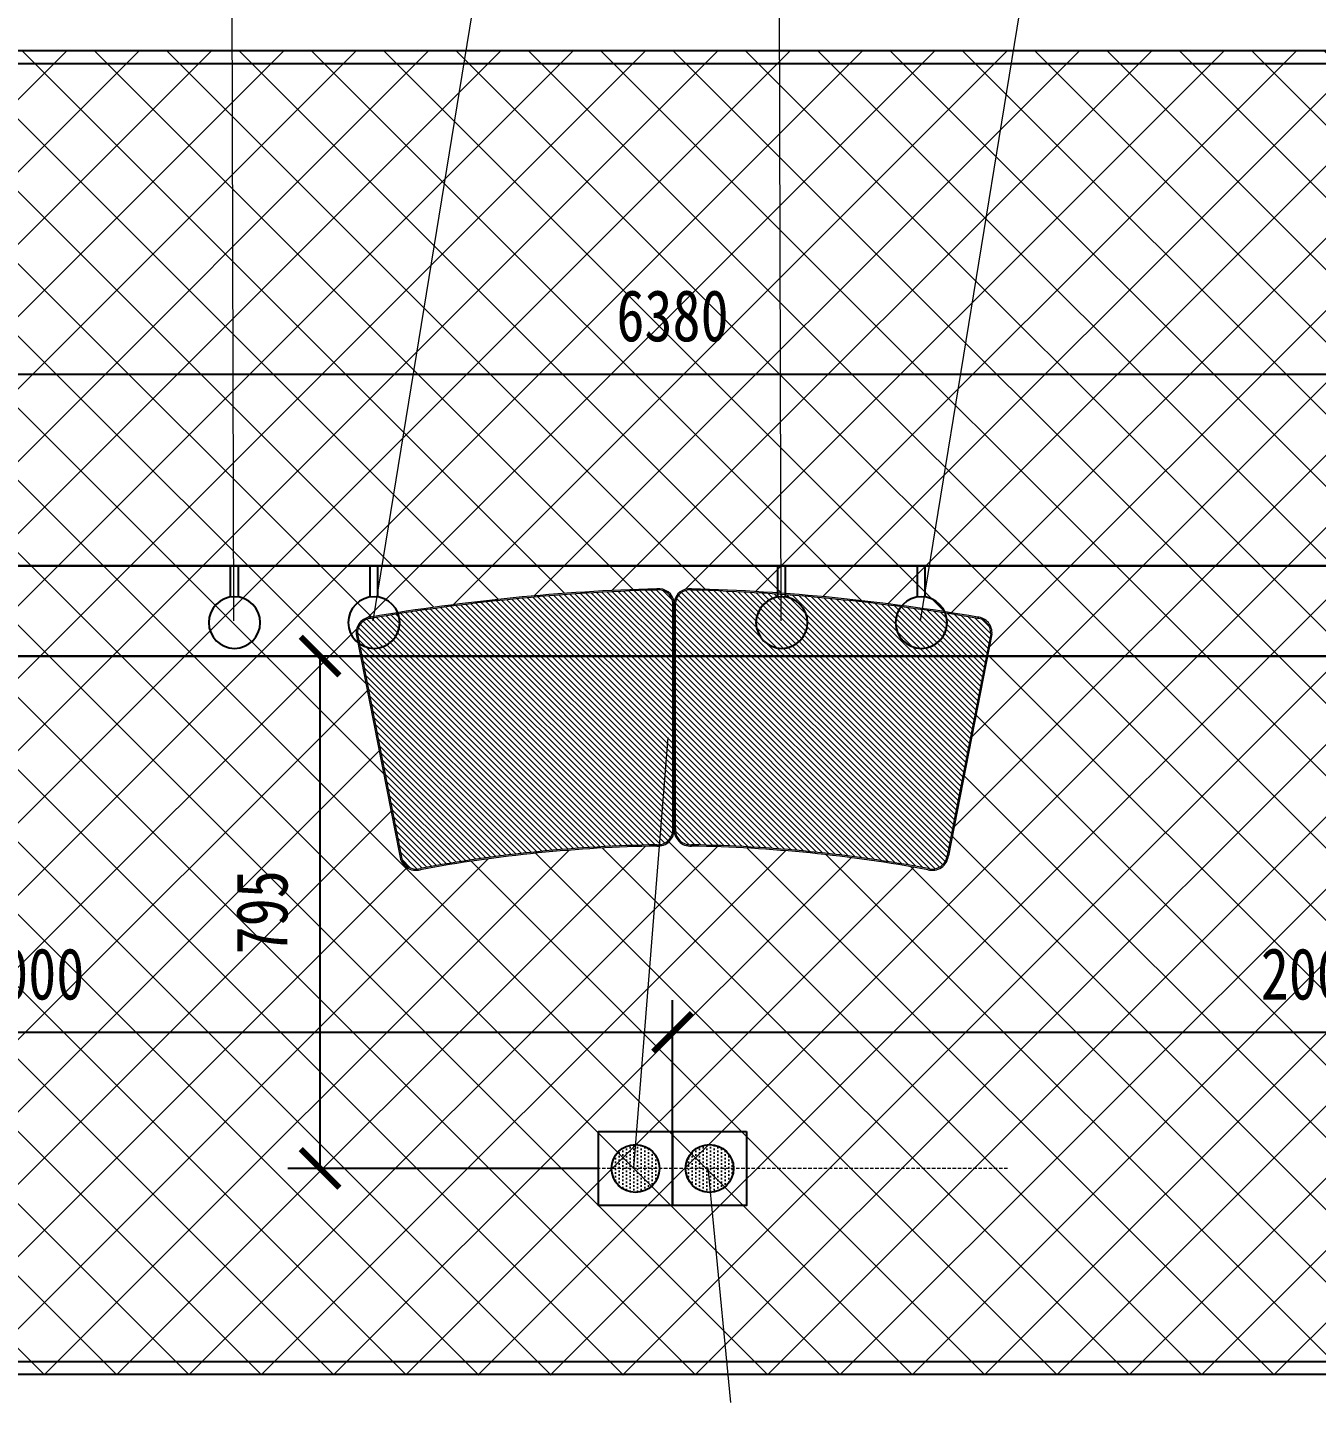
# Model space of a CAD drawing. Header units: millimetres. Extents: x 346472 to 732256, y -34068 to -15883.
# Drawn here: x 535717 to 537716, y -25969 to -23816 of the extents above; entities that cross this region are included whole.
import ezdxf

# ---------------------------------------------------------------- set-up
doc = ezdxf.new("R2010")
doc.units = ezdxf.units.MM
doc.header["$LTSCALE"] = 7
doc.header["$PDMODE"] = 3
doc.linetypes.add('022587.3-C-STRM$0$HIDDEN', pattern=[114.30022860045717, 76.20015240030479, -38.10007620015239])
doc.layers.get('0').update_dxf_attribs({"lineweight": 0})
for name, color, linetype, lineweight in [('black lacquared metal', 1, 'Continuous', 9), ('EA7 furniture', 7, 'Continuous', 5), ('LD_pointing', 30, 'Continuous', 15), ('LIGHT BEAMS', 1, 'Continuous', 20), ('LIGHTING LAY OUT', 1, 'Continuous', 18), ('QUOTE', 251, 'Continuous', 5), ('tatami panel', 253, 'Continuous', 5)]:
    doc.layers.add(name, color=color, linetype=linetype, lineweight=lineweight)
doc.layers.add('LD_light', color=253, linetype='Continuous')
doc.layers.add('walls', color=7, linetype='Continuous')
doc.styles.add('DIM_FONT', font='', dxfattribs={"width": 0.8})
doc.styles.get('DIM_FONT').set_extended_font_data('SimHei')
doc.dimstyles.new('DIMN100', dxfattribs={"dimtxt": 80, "dimasz": 60, "dimexe": 50, "dimexo": 0, "dimgap": 50, "dimtad": 1, "dimdec": 0, "dimrnd": 5, "dimzin": 0, "dimdsep": 46, "dimtxsty": 'DIM_FONT', "dimblk": 'ARCHTICK', "dimcen": 1, "dimclrd": 256, "dimclre": 256, "dimclrt": 256, "dimadec": 0, "dimazin": 0, "dimtfac": 1, "dimtdec": 0, "dimtix": 1, "dimtmove": 2, "dimatfit": 3, "dimldrblk": '_DIMX', "dimfxl": 250, "dimtolj": 1, "dimtzin": 0, "dimarcsym": 0})

# ---------------------------------------------------------------- blocks, each defined once
blk = doc.blocks.new('VIVO-M_F')
at = {"layer": 'LD_light', "color": 1}
for p, q in [((10141.08308448387, -318.1168489942444), (10141.08308448387, -312.0602789775658)), ((10141.08308448387, -312.0602789775658), (10142.58308448387, -312.0602789775658)), ((10142.58308448387, -318.1168489942444), (10142.58308448387, -312.0602789775658))]:
    blk.add_line(p, q, dxfattribs=at)
blk.add_circle((10141.83308448387, -323.0602789775658), 5, dxfattribs=at)
blk = doc.blocks.new('Single Rec_1')
at = {"layer": 'LD_light'}
h = blk.add_hatch(dxfattribs=at)
h.set_pattern_fill('DOTS', color=1, scale=10, style=0)
h.set_pattern_definition([(0, (-51.62859806225242, 0), (0.3125, 0.625), [0, -0.625])])
h.paths.add_polyline_path([(10111.94233060949, -501.5277098589653, 1), (10103.73162804, -501.5277098589653, 1)])
at = {"layer": 'LD_light', "color": 1}
blk.add_lwpolyline([(10101.48697932475, -495.1777098589655), (10114.18697932475, -495.1777098589655), (10114.18697932475, -507.8777098589655), (10101.48697932475, -507.8777098589655)], close=True, dxfattribs=at)
blk.add_circle((10107.83697932475, -501.5277098589653), 4.105351284744756, dxfattribs=at)
blk = doc.blocks.new('_ArchTick')
at = {"color": 0, "linetype": 'ByBlock', "const_width": 0.15}
blk.add_lwpolyline([(-0.5, -0.5), (0.5, 0.5)], dxfattribs=at)
blk = doc.blocks.new('*D151')
at = {"layer": 'Defpoints', "color": 0, "lineweight": 5, "transparency": 16777216}
for p in [(539907.249125622, -24354.33517758166), (533527.2600500027, -24651.82470442247), (539907.249125622, -24646.9786696468, -0.2255945956279174)]:
    blk.add_point(p, dxfattribs=at)
at = {"layer": 'QUOTE', "lineweight": -2, "transparency": 16777216}
for p, q in [((533527.2600500027, -24651.82470442247), (533527.2600500027, -24304.33517758166)), ((539907.249125622, -24646.9786696468), (539907.249125622, -24304.33517758166)), ((533527.2600500027, -24354.33517758166), (539907.249125622, -24354.33517758166))]:
    blk.add_line(p, q, dxfattribs=at)
at = {"layer": 'QUOTE', "lineweight": -2, "transparency": 16777216, "xscale": 60, "yscale": 60, "zscale": 60, "rotation": 180}
blk.add_blockref('_ArchTick', (533527.2600500027, -24354.33517758166), dxfattribs=at)
at = {"layer": 'QUOTE', "lineweight": -2, "transparency": 16777216, "xscale": 60, "yscale": 60, "zscale": 60}
blk.add_blockref('_ArchTick', (539907.249125622, -24354.33517758166), dxfattribs=at)
at = {"layer": 'QUOTE', "lineweight": 5, "transparency": 16777216, "insert": (536717.2545878123, -24263.88573937941), "char_height": 80, "attachment_point": 5, "style": 'DIM_FONT'}
blk.add_mtext('\\A1;6380', dxfattribs=at)
blk = doc.blocks.new('_DIMX')
blk.add_line((-150, 0), (150, 0))
at = {"const_width": 50}
blk.add_lwpolyline([(-70, -70), (70, 70)], dxfattribs=at)
blk = doc.blocks.new('*D134')
at = {"layer": 'Defpoints', "color": 0, "lineweight": 5, "transparency": 16777216}
for p in [(536717.2528065143, -25376.1276753928), (536717.2528065143, -25587.29073621286), (538717.2528065143, -25587.29073636726)]:
    blk.add_point(p, dxfattribs=at)
at = {"layer": 'QUOTE', "lineweight": -2, "transparency": 16777216}
for p, q in [((536717.2528065143, -25587.29073621286), (536717.2528065143, -25326.1276753928)), ((538717.2528065143, -25587.29073636726), (538717.2528065143, -25326.1276753928)), ((538717.2528065143, -25376.1276753928), (536717.2528065143, -25376.1276753928))]:
    blk.add_line(p, q, dxfattribs=at)
at = {"layer": 'QUOTE', "lineweight": -2, "transparency": 16777216, "xscale": 60, "yscale": 60, "zscale": 60, "rotation": 180}
blk.add_blockref('_ArchTick', (536717.2528065143, -25376.1276753928), dxfattribs=at)
at = {"layer": 'QUOTE', "lineweight": -2, "transparency": 16777216, "xscale": 60, "yscale": 60, "zscale": 60}
blk.add_blockref('_ArchTick', (538717.2528065143, -25376.1276753928), dxfattribs=at)
at = {"layer": 'QUOTE', "lineweight": 5, "transparency": 16777216, "insert": (537717.2528065143, -25285.67823719055), "char_height": 80, "attachment_point": 5, "style": 'DIM_FONT'}
blk.add_mtext('\\A1;2000', dxfattribs=at)
blk = doc.blocks.new('*D135')
at = {"layer": 'Defpoints', "color": 0, "lineweight": 5, "transparency": 16777216}
for p in [(534717.2528065143, -25376.1276753928), (536717.2528065143, -25529.79073621272), (534717.2528065143, -25587.29073621286)]:
    blk.add_point(p, dxfattribs=at)
at = {"layer": 'QUOTE', "lineweight": -2, "transparency": 16777216}
for p, q in [((534717.2528065143, -25587.29073621286), (534717.2528065143, -25326.1276753928)), ((536717.2528065143, -25529.79073621272), (536717.2528065143, -25326.1276753928)), ((536717.2528065143, -25376.1276753928), (534717.2528065143, -25376.1276753928))]:
    blk.add_line(p, q, dxfattribs=at)
at = {"layer": 'QUOTE', "lineweight": -2, "transparency": 16777216, "xscale": 60, "yscale": 60, "zscale": 60, "rotation": 180}
blk.add_blockref('_ArchTick', (534717.2528065143, -25376.1276753928), dxfattribs=at)
at = {"layer": 'QUOTE', "lineweight": -2, "transparency": 16777216, "xscale": 60, "yscale": 60, "zscale": 60}
blk.add_blockref('_ArchTick', (536717.2528065143, -25376.1276753928), dxfattribs=at)
at = {"layer": 'QUOTE', "lineweight": 5, "transparency": 16777216, "insert": (535717.2528065143, -25285.67823719055), "char_height": 80, "attachment_point": 5, "style": 'DIM_FONT'}
blk.add_mtext('\\A1;2000', dxfattribs=at)
blk = doc.blocks.new('*D137')
at = {"layer": 'Defpoints', "color": 0, "lineweight": 5, "transparency": 16777216}
for p in [(536170.3301789702, -24791.82470442247), (536591.602051506, -24791.82470442247, -0.2255945956279174), (536602.252806514, -25587.29073621286)]:
    blk.add_point(p, dxfattribs=at)
at = {"layer": 'QUOTE', "lineweight": -2, "transparency": 16777216}
for p, q in [((536591.602051506, -24791.82470442247), (536120.3301789702, -24791.82470442247)), ((536170.3301789702, -25587.29073621286), (536170.3301789702, -24791.82470442247)), ((536602.252806514, -25587.29073621286), (536120.3301789702, -25587.29073621286))]:
    blk.add_line(p, q, dxfattribs=at)
at = {"layer": 'QUOTE', "lineweight": -2, "transparency": 16777216, "xscale": 60, "yscale": 60, "zscale": 60}
for p, rotation in [((536170.3301789702, -24791.82470442247), 90), ((536170.3301789702, -25587.29073621286), 270)]:
    blk.add_blockref('_ArchTick', p, dxfattribs=dict(at, rotation=rotation))
at = {"layer": 'QUOTE', "lineweight": 5, "transparency": 16777216, "insert": (536080.3301789702, -25189.55772031758), "char_height": 80, "attachment_point": 5, "rotation": 90, "style": 'DIM_FONT'}
blk.add_mtext('\\A1;795', dxfattribs=at)

msp = doc.modelspace()

# ---------------------------------------------------------------- hatches: boundary and pattern name
at = {"layer": 'EA7 furniture'}
h = msp.add_hatch(dxfattribs=at)
h.set_pattern_fill('ANSI37', color=252, scale=25)
h.set_pattern_definition([(45, (362423.5006770345, -16927.31701371041), (-56.1266007566822, 56.12660075668221), []), (135, (362423.5006770345, -16927.31701371041), (-56.12660075668221, -56.1266007566822), [])])
h.paths.add_polyline_path([(539777.8058017034, -25907.29073621286), (539777.8058017034, -23851.82470442247), (533679.5707637726, -23851.82470442247), (533679.5707637726, -25907.29073621286)])
edge = h.paths.add_edge_path(flags=16)
edge.add_line((534029.2933834365, -25135.93584769845), (534201.9343722095, -24561.30977047534))
edge.add_arc((534778.9873678123, -22637.98166977698), 2008.02916877972, 253.2992644947179, 286.2708040428642)
edge.add_line((535341.5921384864, -24565.58562668433), (535529.4277142831, -25135.93584769845))
edge.add_arc((534779.3605488598, -22635.43875865759), 2610.572053199824, 253.30247875490278, 286.6975212450972, ccw=False)
edge = h.paths.add_edge_path(flags=0)
edge.add_line((534031.7847442531, -25134.59433066632), (534203.2748260694, -24563.79898422418))
edge.add_arc((534778.9873678128, -22637.98166977712), 2010.02916877957, 253.3562528608664, 286.2157085819185)
edge.add_line((535340.2968088519, -24568.04616889238), (535526.8852704389, -25134.60961063319))
edge.add_arc((534779.36054886, -22635.43875865764), 2608.572053199923, 253.34642669106188, 286.65240218017794, ccw=False)
edge = h.paths.add_edge_path(flags=16)
edge.add_line((536294.0932090876, -25101.79899643238), (536226.4463825051, -24757.79542665479))
edge.add_arc((536250.7416848629, -24755.63179938947), 24.39145341299097, 94.54441344370031, 185.0890719011245, ccw=False)
edge.add_arc((536778.6896165577, -27817.63927035697), 3131.478619372978, 91.57394177905297, 99.74194593388921, ccw=False)
edge.add_arc((536695.5532437824, -24711.56343188092), 24.39145341278547, 7.658342432633219, 96.77147426855328, ccw=False)
edge.add_arc((536743.9010243486, -24711.56343188101), 24.3914534128536, 83.22852573065501, 172.3416575671796, ccw=False)
edge.add_arc((536660.7646515733, -27817.63927035705), 3131.478619373059, 80.25805406610681, 88.4260582209427, ccw=False)
edge.add_arc((537188.7125832681, -24755.63179938938), 24.39145341289836, -5.089071901376428, 85.45558655559472, ccw=False)
edge.add_line((537213.0078856258, -24757.7954266548), (537145.3610590433, -25101.79899643238))
edge.add_arc((537120.2443580354, -25099.2214359967), 25.24861357220917, 254.6849511504773, 354.1406261572915, ccw=False)
edge.add_arc((536710.8899749112, -27293.74889836473), 2207.21934875933, 79.48807257711921, 89.07043043153)
edge.add_arc((536745.172817651, -25061.36166625717), 25.50404026569843, 183.8766917631492, 273.4294152324244, ccw=False)
edge.add_arc((536694.28145048, -25061.36166625732), 25.50404026554406, 266.570584766773, 356.1233082371648, ccw=False)
edge.add_arc((536728.5642932198, -27293.74889836496), 2207.219348759556, 90.92956956848046, 100.5119274228889)
edge.add_arc((536319.2099100956, -25099.22143599659), 25.24861357232075, 185.8593738429505, 285.31504884890523, ccw=False)
edge = h.paths.add_edge_path(flags=16)
edge.add_line((538212.7870409298, -24963.64675136292), (538263.7595793812, -24666.9446459772))
edge.add_arc((538615.7897522784, -22617.83944872435), 2079.124179080859, 260.251914667573, 271.4018163687543)
edge.add_line((538666.653176517, -24696.3413765833), (538666.653176517, -24697.23506002575))
edge.add_arc((538612.8856891446, -22597.47841792798), 2100.444928754861, 271.4668257181252, 279.1522196842839)
edge.add_line((538946.978123653, -24671.18310855687), (538994.8202060896, -24967.24025540622))
edge.add_arc((538618.406269162, -22486.05819068677), 2509.572053199288, 271.1015880087657, 278.62642150915497, ccw=False)
edge.add_line((538666.653176517, -24995.16642393012), (538666.653176517, -24996.1666087111))
edge.add_arc((538618.4062691629, -22486.05819068727), 2510.572053198892, 260.70228502066703, 271.1011491750183, ccw=False)
edge = h.paths.add_edge_path(flags=16)
edge.add_line((538213.9432896485, -24962.82252917401), (538264.5758652284, -24668.09928736426))
edge.add_arc((538615.789752278, -22617.83944872354), 2080.124179081521, 260.2794590720471, 269.1973030273408)
edge.add_line((538586.6487793034, -24697.75949624789), (538586.6487645793, -24696.75939785046))
edge.add_arc((538612.8856891438, -22597.47841793032), 2099.444928752614, 269.2839516024774, 279.1794976104713)
edge.add_line((538947.805827094, -24670.03662219397), (538995.9684424608, -24968.07729609273))
edge.add_arc((538618.4062691622, -22486.05819068493), 2510.572053201265, 269.2753178699, 278.64946463650966, ccw=False)
edge.add_arc((538625.0423836212, -22487.15101923367), 2509.572053198593, 260.5717469878649, 269.12350580458326, ccw=False)
edge = h.paths.add_edge_path(flags=16)
edge.add_line((538179.8003603797, -25157.47387799653), (538179.9681342384, -25156.488052414))
edge.add_arc((538618.7718684147, -22584.0733145239), 2609.572053199768, 260.3196330640665, 279.0049660535705)
edge.add_line((539027.2222723421, -25161.48181306906), (539027.3818017824, -25162.46901094073))
edge.add_arc((538618.7718684146, -22584.07331452423), 2610.572053199441, 260.31964147448934, 279.0050329262141, ccw=False)
h.paths.add_polyline_path([(536324.9865026493, -25908.26911791618), (536741.4940060598, -25908.26911791618), (536741.4940060598, -25907.29073621286), (536324.9865026493, -25907.29073621286)])

# ---------------------------------------------------------------- linework, layer by layer
at = {"layer": 'black lacquared metal', "color": 0, "lineweight": 5}
for p, q in [((536719.7271340655, -25059.63735284591), (536719.7271340655, -24708.3128891306)), ((536719.7271340655, -25059.63735284591), (536719.7271340655, -24708.3128891306)), ((536226.4463825051, -24757.79542665479), (536294.0932090876, -25101.79899643238)), ((537213.0078856258, -24757.79542665479), (537145.3610590433, -25101.79899643238))]:
    msp.add_line(p, q, dxfattribs=at)
for centre, radius, start, end in [((536778.6896165578, -27817.63927035697), 3131.478619372981, 91.5739417788649, 99.7419459346479), ((536695.5532437824, -24711.56343188092), 24.39145341278585, 7.658342432473786, 96.77147426929578), ((536743.9010243486, -24711.56343188103), 24.39145341291698, 83.22852573070422, 172.3416575673165), ((536660.7646515733, -27817.63927035697), 3131.478619372981, 80.25805406535208, 88.42605822113508), ((536250.7416848629, -24755.63179938949), 24.39145341300247, 94.54441344434949, 185.0890719009718), ((537188.7125832681, -24755.63179938937), 24.39145341289655, 354.9109280986139, 85.4555865556505), ((536694.28145048, -25061.36166625727), 25.50404026558797, 266.5705847678176, 3.876691763189848), ((536745.172817651, -25061.36166625717), 25.50404026569662, 176.1233082372259, 273.4294152321824), ((536728.5642932197, -27293.74889836481), 2207.219348759398, 90.92956956809735, 100.5119274214852), ((536710.8899749112, -27293.74889836481), 2207.219348759398, 79.48807257851483, 89.07043043190265), ((536319.2099100956, -25099.22143599659), 25.24861357233733, 185.8593738427783, 285.3150488488191), ((537120.2443580354, -25099.22143599669), 25.2486135722114, 254.6849511511809, 354.1406261574295)]:
    msp.add_arc(centre, radius, start, end, dxfattribs=at)
at = {"layer": 'EA7 furniture', "color": 0, "linetype": 'Continuous', "lineweight": 5, "ltscale": 100}
for p, q in [((536412.239796087, -24709.6896314166), (536717.7271340655, -25015.1769693951)), ((536420.155526299, -24708.76652686375), (536717.7271340655, -25006.33813463019)), ((536428.0896101646, -24707.86177596446), (536717.7271340655, -24997.49929986529)), ((536436.0421597622, -24706.97549079727), (536717.7271340655, -24988.66046510057)), ((536444.0132886809, -24706.10778495118), (536717.7271340655, -24979.82163033572)), ((536452.0031120479, -24705.25877355326), (536717.7271340655, -24970.98279557088)), ((536460.0117465571, -24704.42857329765), (536717.7271340655, -24962.14396080604)), ((536468.0393104983, -24703.617302474), (536717.7271340655, -24953.30512604125)), ((536476.0859237867, -24702.82508099762), (536717.7271340655, -24944.46629127641)), ((536484.1517079943, -24702.05203044021), (536717.7271340655, -24935.62745651151)), ((536492.2367863796, -24701.2982740609), (536717.7271340656, -24926.78862174684)), ((536500.3412839217, -24700.56393683814), (536717.7271340655, -24917.94978698194)), ((536508.4653273516, -24699.84914550315), (536717.7271340656, -24909.11095221709)), ((536516.6090451865, -24699.15402857332), (536717.7271340656, -24900.27211745225)), ((536524.7725677646, -24698.47871638656), (536717.7271340655, -24891.43328268746)), ((536532.9560272801, -24697.82334113717), (536717.7271340656, -24882.59444792262)), ((536541.1595578197, -24697.18803691191), (536717.7271340655, -24873.75561315778)), ((536549.3832954, -24696.57293972742), (536717.7271340656, -24864.91677839299)), ((536557.6273780055, -24695.97818756804), (536717.7271340656, -24856.07794362815)), ((536565.8919456281, -24695.40392042582), (536717.7271340655, -24847.23910886325)), ((536574.1771403073, -24694.85028034014), (536717.7271340656, -24838.40027409852)), ((536582.483106171, -24694.31741143905), (536717.7271340657, -24829.56143933373)), ((536590.8099894789, -24693.80545998204), (536717.7271340656, -24820.72260456883)), ((536599.157938665, -24693.31457440336), (536717.7271340657, -24811.88376980405)), ((536607.5271043829, -24692.84490535655), (536717.7271340657, -24803.0449350392)), ((536615.9176395517, -24692.39660576046), (536717.7271340656, -24794.20610027436)), ((536624.3296994027, -24691.96983084666), (536717.7271340657, -24785.36726550958)), ((536632.7634415284, -24691.56473820746), (536717.7271340656, -24776.52843074473)), ((536641.2190259314, -24691.18148784562), (536717.7271340657, -24767.68959597989)), ((536649.6966150766, -24690.82024222603), (536717.7271340657, -24758.85076121499)), ((536658.196373943, -24690.48116632757), (536717.7271340656, -24750.01192645026)), ((536666.7184700777, -24690.16442769739), (536717.7271340657, -24741.17309168542)), ((536675.2630736516, -24689.87019650652), (536717.7271340656, -24732.33425692052)), ((536683.8303575169, -24689.59864560691), (536717.7271340657, -24723.49542215573)), ((536692.4204972646, -24689.34995058984), (536717.7271340657, -24714.65658739089)), ((536702.0422185439, -24690.13283710428), (536716.9838385592, -24705.0744571197)), ((536721.7271340655, -24709.81775262587), (537131.4826775093, -25119.57329606971)), ((536723.3716769937, -24702.62346078929), (537136.5456836141, -25115.79746740971)), ((536726.7524462945, -24697.1653953253), (537140.3981880114, -25110.8111370422)), ((536731.407418112, -24692.98153237791), (537142.8933568725, -25104.46747113836)), ((536737.400928201, -24690.13620770206), (537144.2661727665, -25097.00145226754)), ((536745.3205767645, -24689.21702150088), (537145.7186652888, -25089.61511002512)), ((536754.5073756548, -24689.56498562616), (537147.1711578111, -25082.22876778258)), ((536763.6330136887, -24689.85178889534), (537148.6236503335, -25074.84242553999)), ((536772.7862955979, -24690.16623603956), (537150.0761428559, -25067.45608329763)), ((536781.9674825905, -24690.50858826745), (537151.5286353782, -25060.0697410551)), ((536791.1768407458, -24690.87911165793), (537152.9811279004, -25052.68339881256)), ((536800.414641141, -24691.2780772882), (537154.4336204228, -25045.29705657009)), ((536809.681159983, -24691.70576136555), (537155.8861129452, -25037.91071432761)), ((536818.976678746, -24692.16244536367), (537157.3386054675, -25030.52437208507)), ((536828.3014843115, -24692.64841616417), (537158.7910979898, -25023.13802984254)), ((536837.6558691149, -24693.16396620289), (537160.2435905122, -25015.75168760018)), ((536847.0401312974, -24693.70939362063), (537161.6960830345, -25008.36534535759)), ((536856.4545748624, -24694.28500242067), (537163.1485755568, -25000.97900311505)), ((536865.8995098373, -24694.89110263072), (537164.6010680791, -24993.59266087257)), ((536875.3752524423, -24695.52801047093), (537166.0535606015, -24986.20631863016)), ((536884.8821252647, -24696.19604852856), (537167.5060531239, -24978.81997638762)), ((536894.4204574395, -24696.89554593848), (537168.9585456462, -24971.43363414509)), ((536903.9905848366, -24697.62683857077), (537170.4110381685, -24964.04729190267)), ((536913.5928502555, -24698.39026922484), (537171.8635306908, -24956.66094966013)), ((536923.2276036271, -24699.18618783159), (537173.3160232131, -24949.27460741754)), ((536932.8952022227, -24700.01495166247), (537174.7685157355, -24941.88826517518)), ((536942.5960108717, -24700.87692554646), (537176.2210082579, -24934.50192293265)), ((536952.330402187, -24701.77248209693), (537177.6735007801, -24927.11558069011)), ((536962.0987568002, -24702.70200194537), (537179.1259933026, -24919.72923844763)), ((536971.9014636049, -24703.66587398517), (537180.5784858249, -24912.34289620516)), ((536981.73892001, -24704.66449562555), (537182.0309783472, -24904.95655396262)), ((536991.6115322043, -24705.69827305492), (537183.4834708695, -24897.57021172015)), ((537001.5197154292, -24706.76762151493), (537184.9359633918, -24890.18386947767)), ((537011.4638942652, -24707.87296558616), (537186.3884559142, -24882.79752723514)), ((537021.4445029289, -24709.01473948501), (537187.8409484365, -24875.4111849926)), ((536265.1892489811, -24730.57694484237), (536621.7266930868, -25087.11438894815)), ((536272.7757285581, -24729.32458965453), (536630.172795886, -25086.72165698246)), ((536280.378686696, -24728.08871302773), (536638.6500177488, -25086.36004408055)), ((536287.9982112813, -24726.86940284809), (536647.1586896537, -25086.02988122056)), ((536295.6343912882, -24725.6667480902), (536655.6991499095, -25085.73150671153)), ((536303.2873167978, -24724.48083883497), (536664.2717443823, -25085.46526641959)), ((536310.9570790157, -24723.31176628803), (536672.8768267303, -25085.23151400274)), ((536318.6437702914, -24722.15962279892), (536681.5147586485, -25085.03061115592)), ((536326.3474841372, -24721.02450187989), (536690.1859101234, -25084.86292786613)), ((536334.0683152481, -24719.90649822595), (536698.6230580125, -25084.46124099028)), ((536341.8063595216, -24718.80570773468), (536705.1845024992, -25082.18385071222)), ((536349.5617140789, -24717.72222752708), (536710.3523881123, -25078.51290156048)), ((536357.3344772853, -24716.65615596863), (536714.3215120132, -25073.64319069656)), ((536365.124748772, -24715.60759269052), (536716.9798505125, -25067.46269443097)), ((536372.9326294581, -24714.57663861187), (536717.7271340655, -25059.37114321914)), ((536380.7582215734, -24713.56339596231), (536717.7271340655, -25050.53230845435)), ((536388.601628681, -24712.56796830499), (536717.7271340655, -25041.69347368951)), ((536396.4629557005, -24711.59046055972), (536717.7271340655, -25032.85463892467)), ((536404.3423089336, -24710.63097902791), (536717.7271340655, -25024.01580415982)), ((536721.7271340655, -24718.65658739071), (537125.0405002658, -25121.96995359102)), ((536721.7271340655, -24727.4954221555), (537116.378012201, -25122.1463002912)), ((537031.4619855821, -24710.19338737343), (537189.2934409588, -24868.02484275018)), ((537041.5167966544, -24711.40936368094), (537190.7459334811, -24860.63850050765)), ((537051.6094011792, -24712.66313344091), (537192.1984260036, -24853.25215826517)), ((537061.7402751443, -24713.95517264105), (537193.6509185259, -24845.8658160227)), ((537071.9099058567, -24715.28596858868), (537195.1034110482, -24838.47947378016)), ((537082.1187923247, -24716.65602029187), (537196.5559035705, -24831.09313153763)), ((537092.3674456559, -24718.06583885827), (537198.0083960928, -24823.70678929521)), ((537102.6563894727, -24719.51594791016), (537199.4608886152, -24816.32044705273)), ((537112.9861603465, -24721.00688401926), (537200.9133811375, -24808.9341048102)), ((537123.357308253, -24722.53919716076), (537202.3658736598, -24801.54776256766)), ((537133.7703970453, -24724.11345118827), (537203.8183661822, -24794.16142032518)), ((537144.2260049521, -24725.73022433023), (537205.2708587046, -24786.77507808271)), ((537154.7247250971, -24727.3901097103), (537206.7233512269, -24779.38873584017)), ((537165.2671660434, -24729.0937158919), (537208.1758437492, -24772.00239359776)), ((537175.8539523645, -24730.84166744825), (537209.6283362715, -24764.61605135522)), ((536229.6613845885, -24748.0820890387), (536571.6859124633, -25090.10661691371)), ((536232.7374085325, -24742.31927821799), (536579.9518672668, -25089.53373695237)), ((536237.1184407346, -24737.8614756553), (536588.247097601, -25088.99013252168)), ((536242.7940707256, -24734.69827088139), (536596.5718947458, -25088.47609490164)), ((536250.0653793013, -24733.13074469231), (536604.9265561253, -25087.99192151633)), ((536257.6191611495, -24731.84569177569), (536613.3113854866, -25087.53791611288)), ((536721.7271340655, -24736.33425692028), (537105.4397190288, -25120.0468418837)), ((536721.7271340655, -24745.17309168518), (537094.6743724616, -25118.1203300814)), ((537186.4857252421, -24732.63460556094), (537211.0491896032, -24757.19806992195)), ((537197.9035380235, -24735.2135835775), (537209.1307990714, -24746.44084462543)), ((536228.3502422748, -24755.60978149007), (536563.4489478813, -25090.70848709661)), ((536230.1461674478, -24766.24454142778), (536555.2406940159, -25091.33906799592)), ((536721.7271340655, -24754.01192645014), (537083.9753080445, -25116.26010042914)), ((536721.7271340655, -24762.85076121487), (537073.3411512026, -25114.46477835185)), ((536721.7271340655, -24771.68959597971), (537062.7705787399, -25112.73304065418)), ((536232.3097445534, -24777.24695329812), (536547.0608770055, -25091.99808575023)), ((536234.4733216588, -24788.24936516853), (536538.9092284774, -25092.68527198701)), ((536721.7271340655, -24780.52843074462), (537052.2623161827, -25111.06361286181)), ((536721.7271340655, -24789.3672655094), (537041.8151352948, -25109.45526673874)), ((536236.6368987643, -24799.25177703881), (536530.7854853981, -25093.40036367266)), ((536238.8004758698, -24810.25418890916), (536522.6893899294, -25094.14310296877)), ((536721.7271340655, -24798.20610027424), (537031.4278517566, -25107.90681796529)), ((536721.7271340655, -24807.04493503909), (537021.0993229906, -25106.41712396419)), ((536721.7271340655, -24815.88376980387), (537010.8284461253, -25104.98508186361)), ((536240.9640529753, -24821.2566007795), (536514.6206892887, -25094.91323709286)), ((536243.1276300809, -24832.2590126499), (536506.5791356153, -25095.71051818425)), ((536721.7271340655, -24824.72260456872), (537000.6141560838, -25103.60962658697)), ((536721.7271340655, -24833.56143933356), (536990.4554237914, -25102.2897290594)), ((536245.2912071864, -24843.26142452013), (536498.56448584, -25096.53470317387)), ((536247.4547842918, -24854.26383639047), (536490.576501561, -25097.38555365966)), ((536721.7271340655, -24842.40027409846), (536980.35125449, -25101.02439452296)), ((536721.7271340655, -24851.23910886319), (536970.300686154, -25099.81266095177)), ((536721.7271340656, -24860.07794362815), (536960.3027879987, -25098.65359756125)), ((536249.6183613974, -24865.26624826088), (536482.6149489216, -25098.26283578512)), ((536251.7819385028, -24876.26866013116), (536474.6795984939, -25099.16632012221)), ((536721.7271340656, -24868.91677839299), (536950.3566590754, -25097.54630340277)), ((536721.7271340656, -24877.75561315783), (536940.4614269475, -25096.48990603981)), ((536253.9455156083, -24887.27107200145), (536466.7702251656, -25100.09578155868)), ((536256.1090927138, -24898.27348387179), (536458.8866080306, -25101.05099918858)), ((536721.7271340655, -24886.59444792256), (536930.6162464416, -25095.48356029865)), ((536721.7271340655, -24895.43328268741), (536920.820298467, -25094.52644708888)), ((536258.2726698194, -24909.27589574219), (536451.0285302834, -25102.03175620626)), ((536260.4362469248, -24920.27830761248), (536443.1957791168, -25103.03783980444)), ((536721.7271340656, -24904.27211745231), (536911.0727889023, -25093.61777228899)), ((536721.7271340656, -24913.11095221709), (536901.3729475413, -25092.75676569286)), ((536721.7271340656, -24921.94978698199), (536891.7200270966, -25091.94268001298)), ((536262.5998240303, -24931.28071948282), (536435.3881456228, -25104.0690410752)), ((536264.7634011359, -24942.28313135317), (536427.6054246967, -25105.12515491406)), ((536721.7271340656, -24930.78862174684), (536882.113302255, -25091.17478993624)), ((536721.7271340656, -24939.62745651156), (536872.5520687841, -25090.45239123005)), ((536266.9269782414, -24953.28554322351), (536419.847414945, -25106.20597992711)), ((536269.0905553469, -24964.28795509386), (536412.1139185947, -25107.31131834154)), ((536721.7271340656, -24948.46629127647), (536863.0356426842, -25089.77479989503)), ((536721.7271340656, -24957.30512604131), (536853.5633593841, -25089.14135135986)), ((536721.7271340656, -24966.14396080615), (536844.1345729781, -25088.55139971876)), ((536271.2541324524, -24975.29036696414), (536404.4047414068, -25108.44097591863)), ((536273.4177095578, -24986.29277883449), (536396.7196925924, -25109.59476186902)), ((536721.7271340656, -24974.98279557094), (536834.7486555009, -25088.00431700635)), ((536721.7271340656, -24983.82163033584), (536825.4049962384, -25087.49949250867)), ((536275.5812866633, -24997.29519070477), (536389.0585847303, -25110.77248877172)), ((536277.7448637688, -25008.29760257517), (536381.4212336885, -25111.97397249473)), ((536721.7271340656, -24992.66046510062), (536816.1030010728, -25087.03633210781)), ((536721.7271340656, -25001.49929986541), (536806.8420918589, -25086.61425765873)), ((536721.7271340656, -25010.33813463031), (536797.6217058315, -25086.23270639628)), ((536279.9084408743, -25019.30001444552), (536373.807458547, -25113.1990321181)), ((536282.0720179798, -25030.3024263158), (536366.217081524, -25114.44748985985)), ((536721.7271340657, -25019.17696939527), (536788.4412950396, -25085.89113036923)), ((536721.7271340657, -25028.01580416), (536779.300325808, -25085.58899590229)), ((536284.2355950853, -25041.30483818615), (536358.6499279032, -25115.71917100398)), ((536286.3991721908, -25052.30725005649), (536351.1058259646, -25117.01390383022)), ((536721.7271340657, -25036.85463892484), (536770.1982782236, -25085.32578308288)), ((536721.7271340656, -25045.69347368968), (536761.1346456463, -25085.10098527036)), ((536288.5627492964, -25063.30966192684), (536343.5846069155, -25118.33151954595)), ((536290.7263264018, -25074.31207379712), (536336.0861048258, -25119.67185222115)), ((536721.7271340657, -25054.53230845447), (536752.1089342404, -25084.91410862918)), ((536721.757456748, -25063.40146590177), (536743.1330180066, -25084.7770271603)), ((536292.8899035074, -25085.31448566752), (536328.6101565636, -25121.03473872379)), ((536295.0534806128, -25096.31689753781), (536321.127420985, -25122.39083791002)), ((536297.5398908409, -25107.64214253061), (536310.7892035617, -25120.89145525145))]:
    msp.add_line(p, q, dxfattribs=at)
at = {"layer": 'LD_pointing', "linetype": 'Continuous'}
for p, q in [((536036.3547930017, -24737.0172494941, -0.2255945956279174), (536033.1301383432, -23488.79968182723, -0.2255945956279174)), ((536885.6800135693, -24737.0172494941, -0.2255945956279174), (536882.4553589108, -23488.79968182723, -0.2255945956279174)), ((536252.924379965, -24737.01746773534, -0.2255945956279174), (536439.0479322826, -23593.093454277, -0.2255945956279174)), ((537102.2496005327, -24737.01746773534, -0.2255945956279174), (537288.3731528502, -23593.093454277, -0.2255945956279174)), ((536656.9455776451, -25586.1977225071), (536710.4857591835, -24918.19980278485)), ((536771.9455776454, -25586.1977225071), (536807.262330455, -25950.39925356572))]:
    msp.add_line(p, q, dxfattribs=at)
at = {"layer": 'LIGHT BEAMS', "color": 8, "linetype": '022587.3-C-STRM$0$HIDDEN', "lineweight": 5, "ltscale": 0.01}
msp.add_line((537237.2528065143, -25587.29073621286), (536197.2528065143, -25587.29073621286), dxfattribs=at)
at = {"layer": 'LIGHTING LAY OUT', "lineweight": 30, "elevation": -0.2255945956279174}
msp.add_lwpolyline([(533527.2519706914, -24651.82470442247), (539907.2528065143, -24651.82470442247), (539909.2879658425, -27331.18935672975), (539769.2879658426, -27331.18935672975), (539767.2528065143, -24791.82470442247), (533667.2523294615, -24791.82470442247), (533669.2725929972, -27305.99991949555), (533529.2725929972, -27306.00008017663), (533527.2600500027, -24651.82470442247)], dxfattribs=at)
at = {"layer": 'tatami panel', "color": 0, "lineweight": 5}
for p, q in [((536717.7271340655, -25059.70642306672), (536717.7271340657, -24708.44962783244)), ((536721.7271340657, -25059.70642306672), (536721.7271340655, -24708.44962783244)), ((536228.4295814657, -24757.51520798314), (536296.0737381435, -25101.50520052812)), ((537211.0246866655, -24757.51520798314), (537143.3805299874, -25101.50520052812))]:
    msp.add_line(p, q, dxfattribs=at)
for centre, radius, start, end in [((536778.6896165572, -27817.63927035638), 3129.478619372395, 91.57224445748479, 99.74364325388706), ((536695.5532437824, -24711.56343188108), 22.39145341303101, 7.993581576131792, 96.99883504761226), ((536743.9010243487, -24711.56343188108), 22.39145341303101, 83.00116495238774, 172.0064184238682), ((536660.7646515738, -27817.63927035638), 3129.478619372395, 80.25635674611294, 88.42775554251523), ((536250.7416848668, -24755.63179938465), 22.39145341728769, 94.31705244219408, 184.8250112902915), ((537188.7125832641, -24755.63179938465), 22.39145341728769, 355.1749887097085, 85.68294755780592), ((536694.28145048, -25061.36166625724), 23.50404026566288, 266.3888623902123, 4.038327678593449), ((536745.172817651, -25061.36166625734), 23.50404026555389, 175.9616723211996, 273.6111376097876), ((536728.5642932496, -27293.74889836415), 2209.219348764263, 90.9275547278697, 100.5141482714301), ((536710.8899748813, -27293.74889836553), 2209.219348765648, 79.48585172856993, 89.07244527213028), ((536319.2099100957, -25099.22143599663), 23.24861357228589, 185.6373868987314, 285.5174645345027), ((537120.2443580353, -25099.22143599673), 23.24861357216038, 254.4825354689424, 354.3626131014766)]:
    msp.add_arc(centre, radius, start, end, dxfattribs=at)
at = {"layer": 'walls', "color": 251, "true_color": 0x636466, "elevation": 1.015860195670497}
for points in [[(533679.5707637726, -23851.82470442247), (539777.8058017034, -23851.82470442247), (539777.8058017034, -25907.29073621286), (533679.5707637726, -25907.29073621286)], [(533699.5707637726, -23871.82470442247), (539757.8058017034, -23871.82470442247), (539757.8058017034, -25887.29073621286), (533699.5707637726, -25887.29073621286)]]:
    msp.add_lwpolyline(points, close=True, dxfattribs=at)

# ---------------------------------------------------------------- block references
at = {"layer": 'LIGHTING LAY OUT'}
for name, p, xscale, yscale, zscale, rotation in [('VIVO-M_F', (617172.1091149352, -22155.23652826518, -0.2255945956279174), -8, 8, 8, 7.465626764791011e-05), ('VIVO-M_F', (617388.6787018985, -22155.23674650642, -0.2255945956279174), -8, 8, 8, 7.465626764791011e-05), ('VIVO-M_F', (618021.4343355028, -22155.23652826518, -0.2255945956279174), -8, 8, 8, 7.465626764791011e-05), ('VIVO-M_F', (618238.0039224662, -22155.23674650642, -0.2255945956279174), -8, 8, 8, 7.465626764791011e-05), ('Single Rec_1', (541201.1454548548, 65940.36695081677), 9.055118110259047, 9.055118110259047, 9.055118110259047, 270), ('Single Rec_1', (541316.1454548552, 65940.36695081677), 9.055118110259047, 9.055118110259047, 9.055118110259047, 270)]:
    msp.add_blockref(name, p, dxfattribs=dict(at, xscale=xscale, yscale=yscale, zscale=zscale, rotation=rotation))

# ---------------------------------------------------------------- dimensions: what is measured, and where the dimension line sits
at = {"layer": 'QUOTE', "lineweight": 5}
for base, p1, p2, picture, middle in [((539907.249125622, -24354.33517758166), (533527.2600500027, -24651.82470442247), (539907.249125622, -24646.9786696468, -0.2255945956279174), '*D151', (536717.2545878123, -24263.88573937941)), ((534717.2528065143, -25376.1276753928), (536717.2528065143, -25529.79073621272), (534717.2528065143, -25587.29073621286), '*D135', (535717.2528065143, -25285.67823719055)), ((536717.2528065143, -25376.1276753928), (538717.2528065143, -25587.29073636726), (536717.2528065143, -25587.29073621286), '*D134', (537717.2528065143, -25285.67823719055))]:
    dim = msp.add_linear_dim(base=base, p1=p1, p2=p2, dimstyle='DIMN100', dxfattribs=at)
    dim.commit()
    dim.dimension.update_dxf_attribs({"geometry": picture, "text_midpoint": middle})
dim = msp.add_linear_dim(base=(536170.3301789702, -24791.82470442247), p1=(536602.252806514, -25587.29073621286), p2=(536591.602051506, -24791.82470442247, -0.2255945956279174), angle=90, dimstyle='DIMN100', dxfattribs=at)
dim.commit()
dim.dimension.update_dxf_attribs({"geometry": '*D137', "text_midpoint": (536080.3301789702, -25189.55772031758)})

doc.saveas('drawing.dxf')
